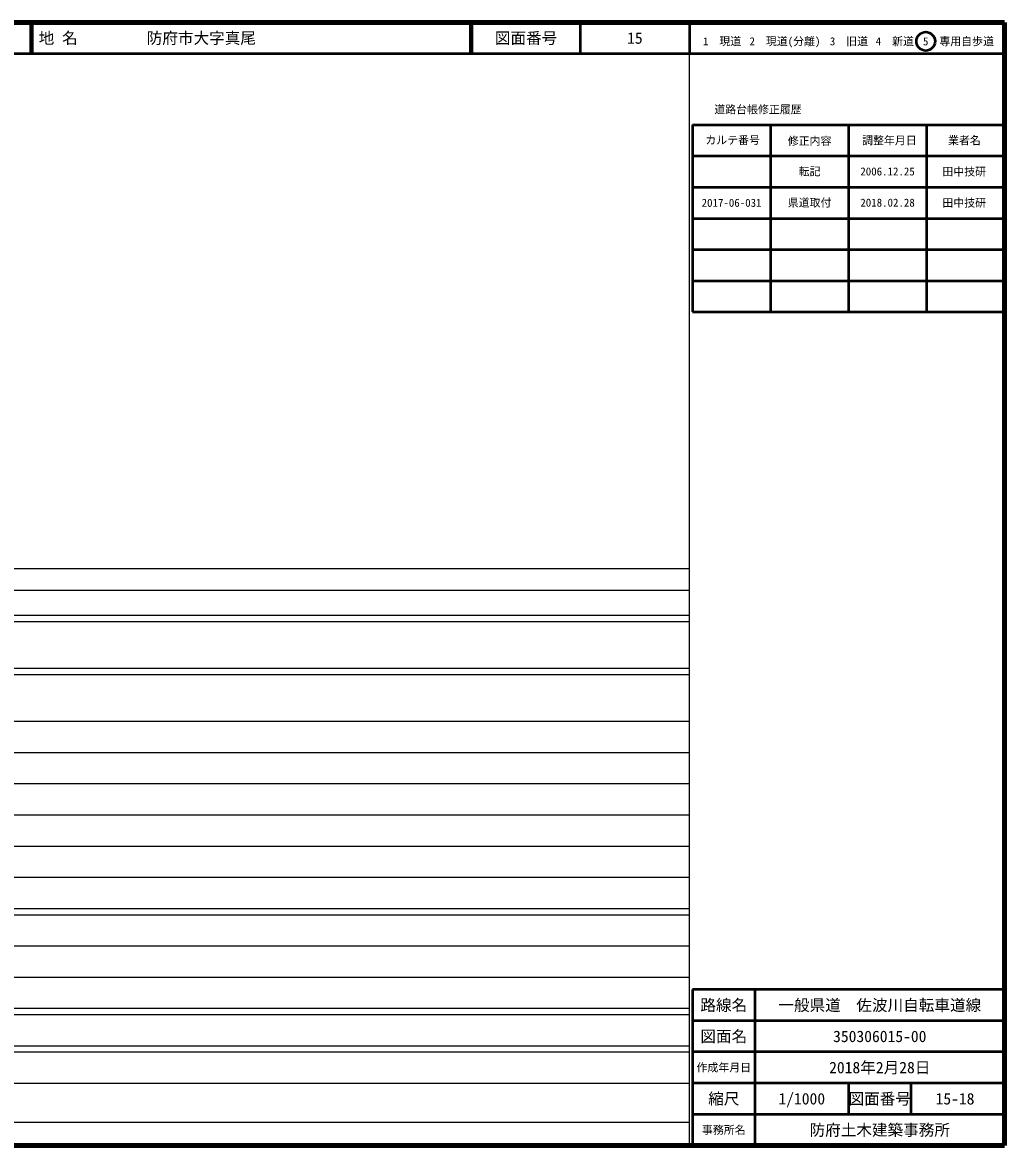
# Model space of a CAD drawing. Units: millimetres on the paper, enlarged 1000 times. Extents: x 40000 to 680004, y 20000 to 380002.
# Drawn here: x 365185 to 680004, y 20000 to 380002 of the extents above; entities that cross this region are included whole.
import ezdxf
from ezdxf.enums import TextEntityAlignment as Align

# ---------------------------------------------------------------- set-up
doc = ezdxf.new("R2010")
doc.units = ezdxf.units.MM
doc.header["$LTSCALE"] = 1000.01
for name, color, linetype, lineweight in [('M-TTL', 2, 'Continuous', 140), ('M-TTL-BAND', 7, 'Continuous', 25), ('M-TTL-FRAM', 2, 'Continuous', 50), ('M-TTL-LINE', 7, 'Continuous', 50)]:
    doc.layers.add(name, color=color, linetype=linetype, lineweight=lineweight)
doc.layers.add('M-TTL-TXT', color=7, linetype='Continuous')
doc.styles.add('ＭＳ ゴシック', font='')
doc.styles.get('ＭＳ ゴシック').set_extended_font_data('MS Gothic')

msp = doc.modelspace()

# ---------------------------------------------------------------- linework, layer by layer
at = {"layer": 'M-TTL'}
for p, q in [((680004, 380002), (40000, 380002)), ((680004, 20000), (680004, 380002)), ((40000, 20000), (680004, 20000))]:
    msp.add_line(p, q, dxfattribs=at)
at = {"layer": 'M-TTL-BAND'}
for p, q in [((579004, 20000), (579004, 370002)), ((40000, 205001), (579004, 205001)), ((68000, 198001), (579004, 198001)), ((40000, 190001), (579004, 190001)), ((40000, 188001), (579004, 188001)), ((40000, 173001), (579004, 173001)), ((40000, 171001), (579004, 171001)), ((40000, 156001), (579004, 156001)), ((46000, 146001), (579004, 146001)), ((52000, 136001), (579004, 136001)), ((46000, 126001), (579004, 126001)), ((52000, 116001), (579004, 116001)), ((46000, 106001), (579004, 106001)), ((40000, 96001), (579004, 96001)), ((40000, 94001), (579004, 94001)), ((49000, 84000), (579004, 84000)), ((40000, 74000), (579004, 74000)), ((40000, 64000), (579004, 64000)), ((40000, 62000), (579004, 62000)), ((40000, 52000), (579004, 52000)), ((40000, 50000), (579004, 50000)), ((40000, 40000), (579004, 40000)), ((68000, 27500), (579004, 27500))]:
    msp.add_line(p, q, dxfattribs=at)
at = {"layer": 'M-TTL-FRAM'}
for p, q in [((580004, 347199), (580004, 287198)), ((580004, 347199), (680004, 347199)), ((580004, 287198), (680004, 287198)), ((680004, 70000), (580004, 70000)), ((580004, 70000), (580004, 20000))]:
    msp.add_line(p, q, dxfattribs=at)
at = {"layer": 'M-TTL-LINE'}
for p, q in [((367752, 380002), (367752, 370002)), ((368252, 380002), (368252, 370002)), ((508750, 380002), (508750, 370002)), ((509250, 380002), (509250, 370002)), ((544000, 380002), (544000, 370002)), ((579004, 380002), (579004, 370002)), ((40000, 370002), (680004, 370002)), ((605004, 347199), (605004, 287198)), ((630004, 347199), (630004, 287198)), ((655004, 347199), (655004, 287198)), ((580004, 337199), (680004, 337199)), ((580004, 327199), (680004, 327199)), ((580004, 317199), (680004, 317199)), ((580004, 307199), (680004, 307199)), ((580004, 297198), (680004, 297198)), ((600004, 70000), (600004, 20000)), ((680004, 60000), (580004, 60000)), ((680004, 50000), (580004, 50000)), ((680004, 40000), (580004, 40000)), ((630004, 40000), (630004, 30000)), ((650004, 40000), (650004, 30000)), ((680004, 30000), (580004, 30000))]:
    msp.add_line(p, q, dxfattribs=at)
msp.add_circle((654736, 373960), 3000, dxfattribs=at)

# ---------------------------------------------------------------- texts
at = {"layer": 'M-TTL-TXT', "style": 'ＭＳ ゴシック'}
for s, p in [('地 名', (370382, 375002)), ('防府市大字真尾', (405026, 375002))]:
    msp.add_text(s, height=3666, dxfattribs=at).set_placement(p, align=Align.MIDDLE_LEFT)
for s, height, p in [('図面番号', 3666, (526625, 375002)), ('15', 3666, (561500, 375002)), ('1\u3000現道', 2566, (589452, 373960)), ('2\u3000現道(分離)', 2566, (609623, 373960)), ('3\u3000旧道', 2566, (630125, 373960)), ('4\u3000新道', 2566, (644828, 373960)), ('5\u3000専用自歩道', 2566, (665232, 373960)), ('道路台帳修正履歴', 2566, (600972, 352115)), ('カルテ番号', 2566, (592843, 342279)), ('修正内容', 2566, (617513, 342025)), ('調整年月日', 2566, (643093, 342199)), ('業者名', 2566, (667139, 342199)), ('転記', 2566, (617504, 332247)), ('2006.12.25', 2566, (642504, 332247)), ('田中技研', 2566, (667081, 332191)), ('2017-06-031', 2566, (592504, 322191)), ('県道取付', 2566, (617504, 322247)), ('2018.02.28', 2566, (642504, 322247)), ('田中技研', 2566, (667081, 322191)), ('路線名', 3666, (590004, 65000)), ('路線名', 3666, (590004, 65000)), ('一般県道\u3000佐波川自転車道線', 3666, (640004, 65000)), ('図面名', 3666, (590004, 55000)), ('図面名', 3666, (590004, 55000)), ('350306015-00', 3666, (640004, 55000)), ('2018年2月28日', 3666, (640004, 45000)), ('作成年月日', 2566, (590004, 45000)), ('作成年月日', 2566, (590004, 45000)), ('縮尺', 3666, (590004, 35000)), ('縮尺', 3666, (590004, 35000)), ('1/1000', 3666, (615004, 35000)), ('図面番号', 3666, (640004, 35000)), ('図面番号', 3666, (640004, 35000)), ('15-18', 3666, (664129, 35000)), ('事務所名', 2566, (590004, 25000)), ('事務所名', 2566, (590004, 25000)), ('防府土木建築事務所', 3666, (640004, 25000))]:
    msp.add_text(s, height=height, dxfattribs=at).set_placement(p, align=Align.MIDDLE_CENTER)

doc.saveas('drawing.dxf')
